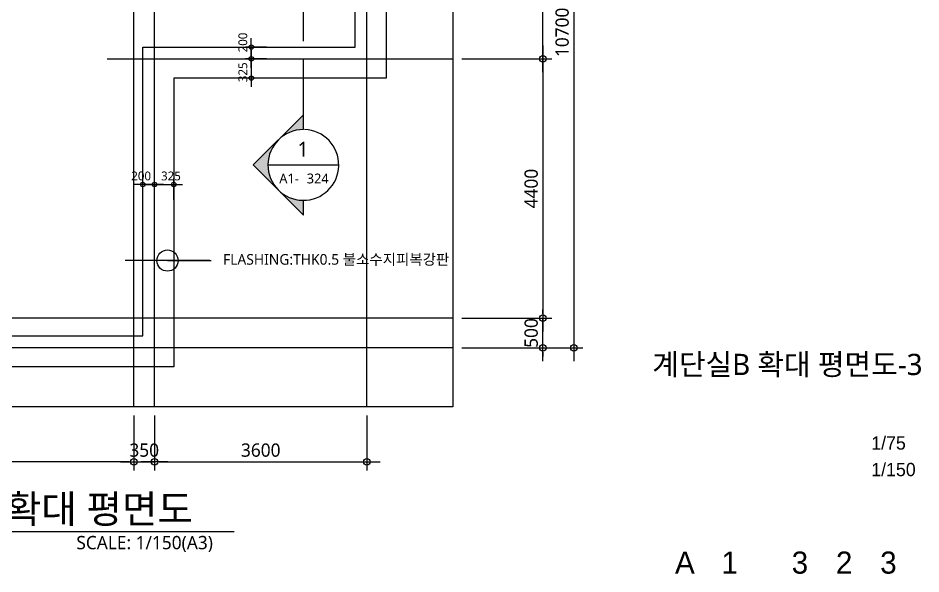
# Model space of a CAD drawing. Header units: millimetres. Extents: x 81033 to 452328, y -17390 to 42241.
# Drawn here: x 247031 to 262336, y 1396 to 10826 of the extents above; entities that cross this region are included whole.
import ezdxf
from ezdxf.enums import TextEntityAlignment as Align

# ---------------------------------------------------------------- set-up
doc = ezdxf.new("R2010")
doc.units = ezdxf.units.MM
doc.header["$LTSCALE"] = 100
doc.header["$MEASUREMENT"] = 0
doc.header["$PDSIZE"] = -10
doc.linetypes.add('CEN', pattern=[62, 60, -1, 0, -1])
doc.layers.get('0').update_dxf_attribs({"linetype": 'CONTINUOUS'})
doc.layers.get('Defpoints').update_dxf_attribs({"color": 171, "linetype": 'CONTINUOUS'})
for name, color, linetype in [('CEN(ST)', 1, 'CEN'), ('NDIM', 7, 'CONTINUOUS'), ('SASAC 도면번호', 6, 'CONTINUOUS'), ('SYM', 7, 'CONTINUOUS'), ('TEXT', 3, 'CONTINUOUS'), ('TEXT(MIN)', 7, 'CONTINUOUS'), ('TEXT-TITLE', 6, 'CONTINUOUS'), ('TEXT-기입', 6, 'CONTINUOUS')]:
    doc.layers.add(name, color=color, linetype=linetype)
doc.styles.add('CGS', font='cgse', dxfattribs={"bigfont": 'cgs'})
doc.styles.add('나눔바른고딕', font='NanumBarunGothic.ttf')
doc.dimstyles.new('NDIM 1200', dxfattribs={"dimscale": 75, "dimtxt": 3, "dimasz": 1, "dimexe": 2, "dimexo": 2, "dimgap": 1, "dimtad": 1, "dimdec": 0, "dimdsep": 46, "dimtxsty": 'CGS', "dimblk": 'DOT0', "dimcen": 1, "dimdle": 8, "dimclrd": 256, "dimclre": 256, "dimclrt": 256, "dimadec": 0, "dimazin": 0, "dimtfac": 1, "dimtdec": 0, "dimtix": 1, "dimtmove": 2, "dimatfit": 3, "dimldrblk": 'DOT0', "dimfxl": 1, "dimtolj": 1, "dimtzin": 0, "dimlwd": -1, "dimlwe": -1, "dimarcsym": 0})

# ---------------------------------------------------------------- blocks, each defined once
blk = doc.blocks.new('DOT0')
blk.add_line((-3, 0), (3, 0))
at = {"color": 6}
blk.add_circle((0, 0), 0.75, dxfattribs=at)
blk = doc.blocks.new('*D176')
at = {"layer": 'Defpoints', "color": 0, "ltscale": 0.4, "transparency": 16777216}
for p in [(254403, 15933), (255928, 15933), (254403, 10133)]:
    blk.add_point(p, dxfattribs=at)
at = {"layer": 'NDIM', "ltscale": 0.4, "transparency": 16777216}
for p, q in [((254553, 15933), (256078, 15933)), ((255928, 10208), (255928, 15858)), ((254553, 10133), (256078, 10133))]:
    blk.add_line(p, q, dxfattribs=at)
at = {"layer": 'NDIM', "ltscale": 0.4, "transparency": 16777216, "xscale": 75, "yscale": 75, "zscale": 75}
for p, rotation in [((255928, 15933), 90), ((255928, 10133), 270)]:
    blk.add_blockref('DOT0', p, dxfattribs=dict(at, rotation=rotation))
at = {"layer": 'NDIM', "ltscale": 0.4, "transparency": 16777216, "insert": (255730, 13033), "char_height": 225, "attachment_point": 5, "rotation": 90, "style": '나눔바른고딕'}
blk.add_mtext('\\A1;5800', dxfattribs=at)
blk = doc.blocks.new('*D177')
at = {"layer": 'Defpoints', "color": 0, "ltscale": 0.4, "transparency": 16777216}
for p in [(254403, 10133), (254403, 5733), (255928, 5733)]:
    blk.add_point(p, dxfattribs=at)
at = {"layer": 'NDIM', "ltscale": 0.4, "transparency": 16777216}
for p, q in [((254553, 10133), (256078, 10133)), ((255928, 10058), (255928, 5808)), ((254553, 5733), (256078, 5733))]:
    blk.add_line(p, q, dxfattribs=at)
at = {"layer": 'NDIM', "ltscale": 0.4, "transparency": 16777216, "xscale": 75, "yscale": 75, "zscale": 75}
for p, rotation in [((255928, 10133), 90), ((255928, 5733), 270)]:
    blk.add_blockref('DOT0', p, dxfattribs=dict(at, rotation=rotation))
at = {"layer": 'NDIM', "ltscale": 0.4, "transparency": 16777216, "insert": (255730, 7933), "char_height": 225, "attachment_point": 5, "rotation": 90, "style": '나눔바른고딕'}
blk.add_mtext('\\A1;4400', dxfattribs=at)
blk = doc.blocks.new('*D178')
at = {"layer": 'Defpoints', "color": 0, "ltscale": 0.4, "transparency": 16777216}
for p in [(254403, 5733), (255928, 5733), (254403, 5233)]:
    blk.add_point(p, dxfattribs=at)
at = {"layer": 'NDIM', "ltscale": 0.4, "transparency": 16777216}
for p, q in [((255928, 5808), (255928, 5883)), ((254553, 5733), (256078, 5733)), ((255928, 5233), (255928, 5733)), ((254553, 5233), (256078, 5233)), ((255928, 5158), (255928, 5083))]:
    blk.add_line(p, q, dxfattribs=at)
at = {"layer": 'NDIM', "ltscale": 0.4, "transparency": 16777216, "xscale": 75, "yscale": 75, "zscale": 75}
for p, rotation in [((255928, 5733), 270), ((255928, 5233), 90)]:
    blk.add_blockref('DOT0', p, dxfattribs=dict(at, rotation=rotation))
at = {"layer": 'NDIM', "ltscale": 0.4, "transparency": 16777216, "insert": (255730, 5483), "char_height": 225, "attachment_point": 5, "rotation": 90, "style": '나눔바른고딕'}
blk.add_mtext('\\A1;500', dxfattribs=at)
blk = doc.blocks.new('*D179')
at = {"layer": 'Defpoints', "color": 0, "ltscale": 0.4, "transparency": 16777216}
for p in [(254403, 15933), (254403, 5233), (256453, 5233)]:
    blk.add_point(p, dxfattribs=at)
at = {"layer": 'NDIM', "ltscale": 0.4, "transparency": 16777216}
for p, q in [((254553, 15933), (256603, 15933)), ((256453, 15858), (256453, 5308)), ((254553, 5233), (256603, 5233))]:
    blk.add_line(p, q, dxfattribs=at)
at = {"layer": 'NDIM', "ltscale": 0.4, "transparency": 16777216, "xscale": 75, "yscale": 75, "zscale": 75}
for p, rotation in [((256453, 15933), 90), ((256453, 5233), 270)]:
    blk.add_blockref('DOT0', p, dxfattribs=dict(at, rotation=rotation))
at = {"layer": 'NDIM', "ltscale": 0.4, "transparency": 16777216, "insert": (256255, 10583), "char_height": 225, "attachment_point": 5, "rotation": 90, "style": '나눔바른고딕'}
blk.add_mtext('\\A1;10700', dxfattribs=at)
blk = doc.blocks.new('*D180')
at = {"layer": 'Defpoints', "color": 0, "ltscale": 0.4, "transparency": 16777216}
for p in [(249345, 4233), (252945, 4233), (252945, 3298)]:
    blk.add_point(p, dxfattribs=at)
at = {"layer": 'NDIM', "ltscale": 0.4, "transparency": 16777216}
for p, q in [((249345, 4083), (249345, 3148)), ((252945, 4083), (252945, 3148)), ((249420, 3298), (252870, 3298))]:
    blk.add_line(p, q, dxfattribs=at)
at = {"layer": 'NDIM', "ltscale": 0.4, "transparency": 16777216, "xscale": 75, "yscale": 75, "zscale": 75, "rotation": 180}
blk.add_blockref('DOT0', (249345, 3298), dxfattribs=at)
at = {"layer": 'NDIM', "ltscale": 0.4, "transparency": 16777216, "xscale": 75, "yscale": 75, "zscale": 75}
blk.add_blockref('DOT0', (252945, 3298), dxfattribs=at)
at = {"layer": 'NDIM', "ltscale": 0.4, "transparency": 16777216, "insert": (251145, 3495), "char_height": 225, "attachment_point": 5, "style": '나눔바른고딕'}
blk.add_mtext('\\A1;3600', dxfattribs=at)
blk = doc.blocks.new('*D181')
at = {"layer": 'Defpoints', "color": 0, "ltscale": 0.4, "transparency": 16777216}
for p in [(237995, 4233), (248995, 4233), (237995, 3298)]:
    blk.add_point(p, dxfattribs=at)
at = {"layer": 'NDIM', "ltscale": 0.4, "transparency": 16777216}
for p, q in [((237995, 4083), (237995, 3148)), ((248995, 4083), (248995, 3148)), ((248920, 3298), (238070, 3298))]:
    blk.add_line(p, q, dxfattribs=at)
at = {"layer": 'NDIM', "ltscale": 0.4, "transparency": 16777216, "xscale": 75, "yscale": 75, "zscale": 75, "rotation": 180}
blk.add_blockref('DOT0', (237995, 3298), dxfattribs=at)
at = {"layer": 'NDIM', "ltscale": 0.4, "transparency": 16777216, "xscale": 75, "yscale": 75, "zscale": 75}
blk.add_blockref('DOT0', (248995, 3298), dxfattribs=at)
at = {"layer": 'NDIM', "ltscale": 0.4, "transparency": 16777216, "insert": (243495, 3495), "char_height": 225, "attachment_point": 5, "style": '나눔바른고딕'}
blk.add_mtext('\\A1;11000', dxfattribs=at)
blk = doc.blocks.new('*D673')
at = {"layer": 'Defpoints', "color": 0, "ltscale": 0.4, "transparency": 16777216}
for p in [(248995, 4233), (249345, 4233), (249345, 3298)]:
    blk.add_point(p, dxfattribs=at)
at = {"layer": 'NDIM', "ltscale": 0.4, "transparency": 16777216}
for p, q in [((248995, 4083), (248995, 3148)), ((249345, 4083), (249345, 3148)), ((248920, 3298), (248845, 3298)), ((248995, 3298), (249345, 3298)), ((249420, 3298), (249495, 3298))]:
    blk.add_line(p, q, dxfattribs=at)
at = {"layer": 'NDIM', "ltscale": 0.4, "transparency": 16777216, "xscale": 75, "yscale": 75, "zscale": 75}
blk.add_blockref('DOT0', (248995, 3298), dxfattribs=at)
at = {"layer": 'NDIM', "ltscale": 0.4, "transparency": 16777216, "xscale": 75, "yscale": 75, "zscale": 75, "rotation": 180}
blk.add_blockref('DOT0', (249345, 3298), dxfattribs=at)
at = {"layer": 'NDIM', "ltscale": 0.4, "transparency": 16777216, "insert": (249170, 3495), "char_height": 225, "attachment_point": 5, "style": '나눔바른고딕'}
blk.add_mtext('\\A1;350', dxfattribs=at)
blk = doc.blocks.new('*D687')
at = {"layer": 'Defpoints', "color": 0, "ltscale": 0.4, "transparency": 16777216}
for p in [(250985, 10333), (251345, 10333), (251345, 10133)]:
    blk.add_point(p, dxfattribs=at)
at = {"layer": 'NDIM', "ltscale": 0.4, "transparency": 16777216}
for p, q in [((251245, 10333), (250885, 10333)), ((250985, 10183), (250985, 10283)), ((251245, 10133), (250885, 10133))]:
    blk.add_line(p, q, dxfattribs=at)
at = {"layer": 'NDIM', "ltscale": 0.4, "transparency": 16777216, "xscale": 50, "yscale": 50, "zscale": 50}
for p, rotation in [((250985, 10333), 90), ((250985, 10133), 270)]:
    blk.add_blockref('DOT0', p, dxfattribs=dict(at, rotation=rotation))
at = {"layer": 'NDIM', "ltscale": 0.4, "transparency": 16777216, "insert": (250842, 10411), "char_height": 150, "attachment_point": 5, "rotation": 90, "style": '나눔바른고딕'}
blk.add_mtext('\\A1;200', dxfattribs=at)
blk = doc.blocks.new('*D688')
at = {"layer": 'Defpoints', "color": 0, "ltscale": 0.4, "transparency": 16777216}
for p in [(251345, 10133), (250985, 9808), (251345, 9808)]:
    blk.add_point(p, dxfattribs=at)
at = {"layer": 'NDIM', "ltscale": 0.4, "transparency": 16777216}
for p, q in [((251245, 10133), (250885, 10133)), ((250985, 10083), (250985, 9858)), ((251245, 9808), (250885, 9808))]:
    blk.add_line(p, q, dxfattribs=at)
at = {"layer": 'NDIM', "ltscale": 0.4, "transparency": 16777216, "xscale": 50, "yscale": 50, "zscale": 50}
for p, rotation in [((250985, 10133), 90), ((250985, 9808), 270)]:
    blk.add_blockref('DOT0', p, dxfattribs=dict(at, rotation=rotation))
at = {"layer": 'NDIM', "ltscale": 0.4, "transparency": 16777216, "insert": (250842, 9906), "char_height": 150, "attachment_point": 5, "rotation": 90, "style": '나눔바른고딕'}
blk.add_mtext('\\A1;325', dxfattribs=at)
blk = doc.blocks.new('SECTION-12')
at = {"layer": 'SYM'}
blk.add_hatch(color=256, dxfattribs=at).paths.add_polyline_path([(170671, 20158), (171031, 20014), (171031, 20158)])
h = blk.add_hatch(color=256, dxfattribs=at)
h.paths.add_polyline_path([(170182, 9614), (170607, 9190, -0.414214), (170607, 10038)])
h.paths.add_polyline_path([(170607, 9190), (171031, 8765), (171031, 9014, -0.198912)])
h.paths.add_polyline_path([(170607, 10038, -0.198912), (171031, 10214), (171031, 10462)])
at = {"layer": 'Defpoints'}
blk.add_line((171031, 12014), (171031, 17914), dxfattribs=at)
at = {"layer": 'SYM'}
for p, q in [((170671, 20158), (171031, 20014)), ((171031, 20158), (170671, 20158)), ((171031, 18274), (171031, 20158)), ((171031, 17914), (171031, 18094)), ((171031, 11714), (171031, 12014)), ((171031, 10214), (171031, 11414)), ((171031, 10462), (170182, 9614)), ((171031, 8765), (170182, 9614)), ((170431, 9614), (171631, 9614)), ((171031, 8765), (171031, 9014))]:
    blk.add_line(p, q, dxfattribs=at)
blk.add_arc((171031, 9614), 600, 90, 88.3138, dxfattribs=at)
blk = doc.blocks.new('*D1160')
at = {"layer": 'Defpoints', "color": 0, "ltscale": 0.4, "transparency": 16777216}
for p in [(249670, 8003), (249345, 7643), (249670, 7643)]:
    blk.add_point(p, dxfattribs=at)
at = {"layer": 'NDIM', "ltscale": 0.4, "transparency": 16777216}
for p, q in [((249345, 7743), (249345, 8103)), ((249395, 8003), (249620, 8003)), ((249670, 7743), (249670, 8103))]:
    blk.add_line(p, q, dxfattribs=at)
at = {"layer": 'NDIM', "ltscale": 0.4, "transparency": 16777216, "xscale": 50, "yscale": 50, "zscale": 50, "rotation": 180}
blk.add_blockref('DOT0', (249345, 8003), dxfattribs=at)
at = {"layer": 'NDIM', "ltscale": 0.4, "transparency": 16777216, "xscale": 50, "yscale": 50, "zscale": 50}
blk.add_blockref('DOT0', (249670, 8003), dxfattribs=at)
at = {"layer": 'NDIM', "ltscale": 0.4, "transparency": 16777216, "insert": (249623, 8146), "char_height": 150, "attachment_point": 5, "style": '나눔바른고딕'}
blk.add_mtext('\\A1;325', dxfattribs=at)
blk = doc.blocks.new('*D1161')
at = {"layer": 'Defpoints', "color": 0, "ltscale": 0.4, "transparency": 16777216}
for p in [(249145, 8003), (249145, 7643), (249345, 7643)]:
    blk.add_point(p, dxfattribs=at)
at = {"layer": 'NDIM', "ltscale": 0.4, "transparency": 16777216}
for p, q in [((249145, 7743), (249145, 8103)), ((249295, 8003), (249195, 8003)), ((249345, 7743), (249345, 8103))]:
    blk.add_line(p, q, dxfattribs=at)
at = {"layer": 'NDIM', "ltscale": 0.4, "transparency": 16777216, "xscale": 50, "yscale": 50, "zscale": 50, "rotation": 180}
blk.add_blockref('DOT0', (249145, 8003), dxfattribs=at)
at = {"layer": 'NDIM', "ltscale": 0.4, "transparency": 16777216, "xscale": 50, "yscale": 50, "zscale": 50}
blk.add_blockref('DOT0', (249345, 8003), dxfattribs=at)
at = {"layer": 'NDIM', "ltscale": 0.4, "transparency": 16777216, "insert": (249118, 8146), "char_height": 150, "attachment_point": 5, "style": '나눔바른고딕'}
blk.add_mtext('\\A1;200', dxfattribs=at)

msp = doc.modelspace()

# ---------------------------------------------------------------- linework, layer by layer
at = {"layer": 'SYM'}
msp.add_line((239871.6, 2113), (250697.1, 2113), dxfattribs=at)

# ---------------------------------------------------------------- texts
at = {"layer": 'TEXT', "style": '나눔바른고딕'}
msp.add_text('계단실B 옥탑지붕 확대 평면도', height=480, dxfattribs=at).set_placement((249997.7, 2498.5), align=Align.MIDDLE_RIGHT)
msp.add_text('SCALE: 1/150(A3)', height=225, dxfattribs=at).set_placement((250334.5, 2040.3), align=Align.TOP_RIGHT)
at = {"layer": 'TEXT-TITLE', "style": '나눔바른고딕'}
msp.add_text('계단실B 확대 평면도-3', height=360, dxfattribs=at).set_placement((260072, 4950), align=Align.MIDDLE_CENTER)
at = {"layer": 'TEXT-기입', "style": 'CGS'}
for s, p in [('1/75', (261494.1, 3436.9)), ('1/150', (261494.1, 2986.9))]:
    msp.add_text(s, height=225, dxfattribs=at).set_placement(p, align=Align.BOTTOM_LEFT)
for s, p in [('A', (258334.6, 1588.4)), ('1', (259094, 1588.4)), ('3', (260284.6, 1588.4)), ('2', (261034.6, 1588.4)), ('3', (261784.6, 1588.4))]:
    msp.add_text(s, height=375, dxfattribs=at).set_placement(p, align=Align.MIDDLE_CENTER)

# ---------------------------------------------------------------- dimensions: what is measured, and where the dimension line sits
at = {"layer": 'NDIM', "ltscale": 0.4}
for base, p1, p2, angle, picture, middle in [((255927.7, 15933.3), (254402.7, 10133.3), (254402.7, 15933.3), 90, '*D176', (255730.5, 13033.3)), ((256452.7, 5233.3), (254402.7, 15933.3), (254402.7, 5233.3), 270, '*D179', (256255.5, 10583.3)), ((255927.7, 5733.3), (254402.7, 10133.3), (254402.7, 5733.3), 270, '*D177', (255730.5, 7933.3)), ((255927.7, 5733.3), (254402.7, 5233.3), (254402.7, 5733.3), 90, '*D178', (255730.5, 5483.3)), ((237994.6, 3297.6), (248994.6, 4233.3), (237994.6, 4233.3), 180, '*D181', (243494.6, 3494.7)), ((249344.6, 3297.6), (248994.6, 4233.3), (249344.6, 4233.3), 0, '*D673', (249169.6, 3494.9))]:
    dim = msp.add_linear_dim(base=base, p1=p1, p2=p2, angle=angle, dimstyle='NDIM 1200', override={"dimtxsty": '나눔바른고딕'}, dxfattribs=at)
    dim.commit()
    dim.dimension.update_dxf_attribs({"geometry": picture, "text_midpoint": middle})
dim = msp.add_linear_dim(base=(252944.6, 3297.6), p1=(249344.6, 4233.3), p2=(252944.6, 4233.3), dimstyle='NDIM 1200', override={"dimtxsty": '나눔바른고딕'}, dxfattribs=at)
dim.commit()
dim.dimension.update_dxf_attribs({"geometry": '*D180', "text_midpoint": (251144.6, 3494.9)})

# ---------------------------------------------------------------- wipeouts: each hides what was drawn before it
at = {"ltscale": 10000}
msp.add_wipeout([(249669.6, 15733.3), (249669.6, 16258.3), (253269.6, 16258.3), (253269.6, 9808.3), (249669.6, 9808.3), (249669.6, 4908.3), (235444.6, 4908.3), (235444.6, 5433.3), (249144.6, 5433.3), (249144.6, 10333.3), (252744.6, 10333.3), (252744.6, 15733.3)], dxfattribs=at).dxf.layer = 'SASAC 도면번호'

# ---------------------------------------------------------------- next in the draw order: linework, layer by layer
msp.add_lwpolyline([(249669.6, 15733.3), (249669.6, 16258.3), (253269.6, 16258.3), (253269.6, 9808.3), (249669.6, 9808.3), (249669.6, 4908.3), (235444.6, 4908.3), (235444.6, 5433.3), (249144.6, 5433.3), (249144.6, 10333.3), (252744.6, 10333.3), (252744.6, 15733.3)], close=True, dxfattribs=at)
at = {"layer": 'CEN(ST)', "ltscale": 10000}
for p, q in [((248994.6, 4233.3), (248994.6, 18725.9)), ((249344.6, 4233.3), (249344.6, 18725.9)), ((252944.6, 4233.3), (252944.6, 18725.9)), ((248544.6, 10133.3), (254402.7, 10133.3)), ((254402.7, 5733.3), (233828.7, 5733.3)), ((254402.7, 5233.3), (233828.7, 5233.3))]:
    msp.add_line(p, q, dxfattribs=at)
at = {"layer": 'Defpoints', "ltscale": 10000}
msp.add_lwpolyline([(233828.7, 18725.9), (254402.7, 18725.9), (254402.7, 4233.3), (233828.7, 4233.3)], close=True, dxfattribs=at)

# ---------------------------------------------------------------- next in the draw order: block references
msp.add_blockref('SECTION-12', (80836.8, -1280.6))

# ---------------------------------------------------------------- next in the draw order: texts
at = {"layer": 'TEXT', "style": '나눔바른고딕'}
for s, height, p in [('1', 250, (251769, 8475.9)), ('A1-', 166.67, (251459, 8020.5)), ('324', 166.67, (251924.7, 8020.7))]:
    msp.add_text(s, height=height, dxfattribs=at).set_placement(p)
at = {"layer": 'TEXT(MIN)', "style": '나눔바른고딕'}
msp.add_text('FLASHING:THK0.5 불소수지피복강판', height=180, dxfattribs=at).set_placement((254341.8, 6731.5), align=Align.MIDDLE_RIGHT)

# ---------------------------------------------------------------- next in the draw order: dimensions: what is measured, and where the dimension line sits
at = {"layer": 'NDIM', "ltscale": 0.4}
for base, p1, p2, angle, picture, middle in [((250984.7, 10333.3), (251344.6, 10133.3), (251344.6, 10333.3), 90, '*D687', (250842, 10411.3)), ((250984.7, 9808.3), (251344.6, 10133.3), (251344.6, 9808.3), 270, '*D688', (250842, 9906.3)), ((249144.6, 8003.1), (249344.6, 7643.2), (249144.6, 7643.2), 180, '*D1161', (249117.6, 8145.8))]:
    dim = msp.add_linear_dim(base=base, p1=p1, p2=p2, angle=angle, dimstyle='NDIM 1200', override={"dimscale": 50, "dimtxsty": '나눔바른고딕'}, dxfattribs=at)
    dim.commit()
    dim.dimension.update_dxf_attribs({"geometry": picture, "text_midpoint": middle, "dimtype": 160})
dim = msp.add_linear_dim(base=(249669.6, 8003.1), p1=(249344.6, 7643.2), p2=(249669.6, 7643.2), dimstyle='NDIM 1200', override={"dimscale": 50, "dimtxsty": '나눔바른고딕'}, dxfattribs=at)
dim.commit()
dim.dimension.update_dxf_attribs({"geometry": '*D1160', "text_midpoint": (249622.6, 8145.8), "dimtype": 160})

# ---------------------------------------------------------------- next in the draw order: leaders
at = {"layer": 'NDIM', "ltscale": 10000}
msp.add_leader([(249564.6, 6711.3), (250252.4, 6711.3), (250306, 6711.3)], dimstyle='NDIM 1200', override={"dimscale": 120, "dimasz": 2, "dimtad": 0}, dxfattribs=at)

doc.saveas('drawing.dxf')
